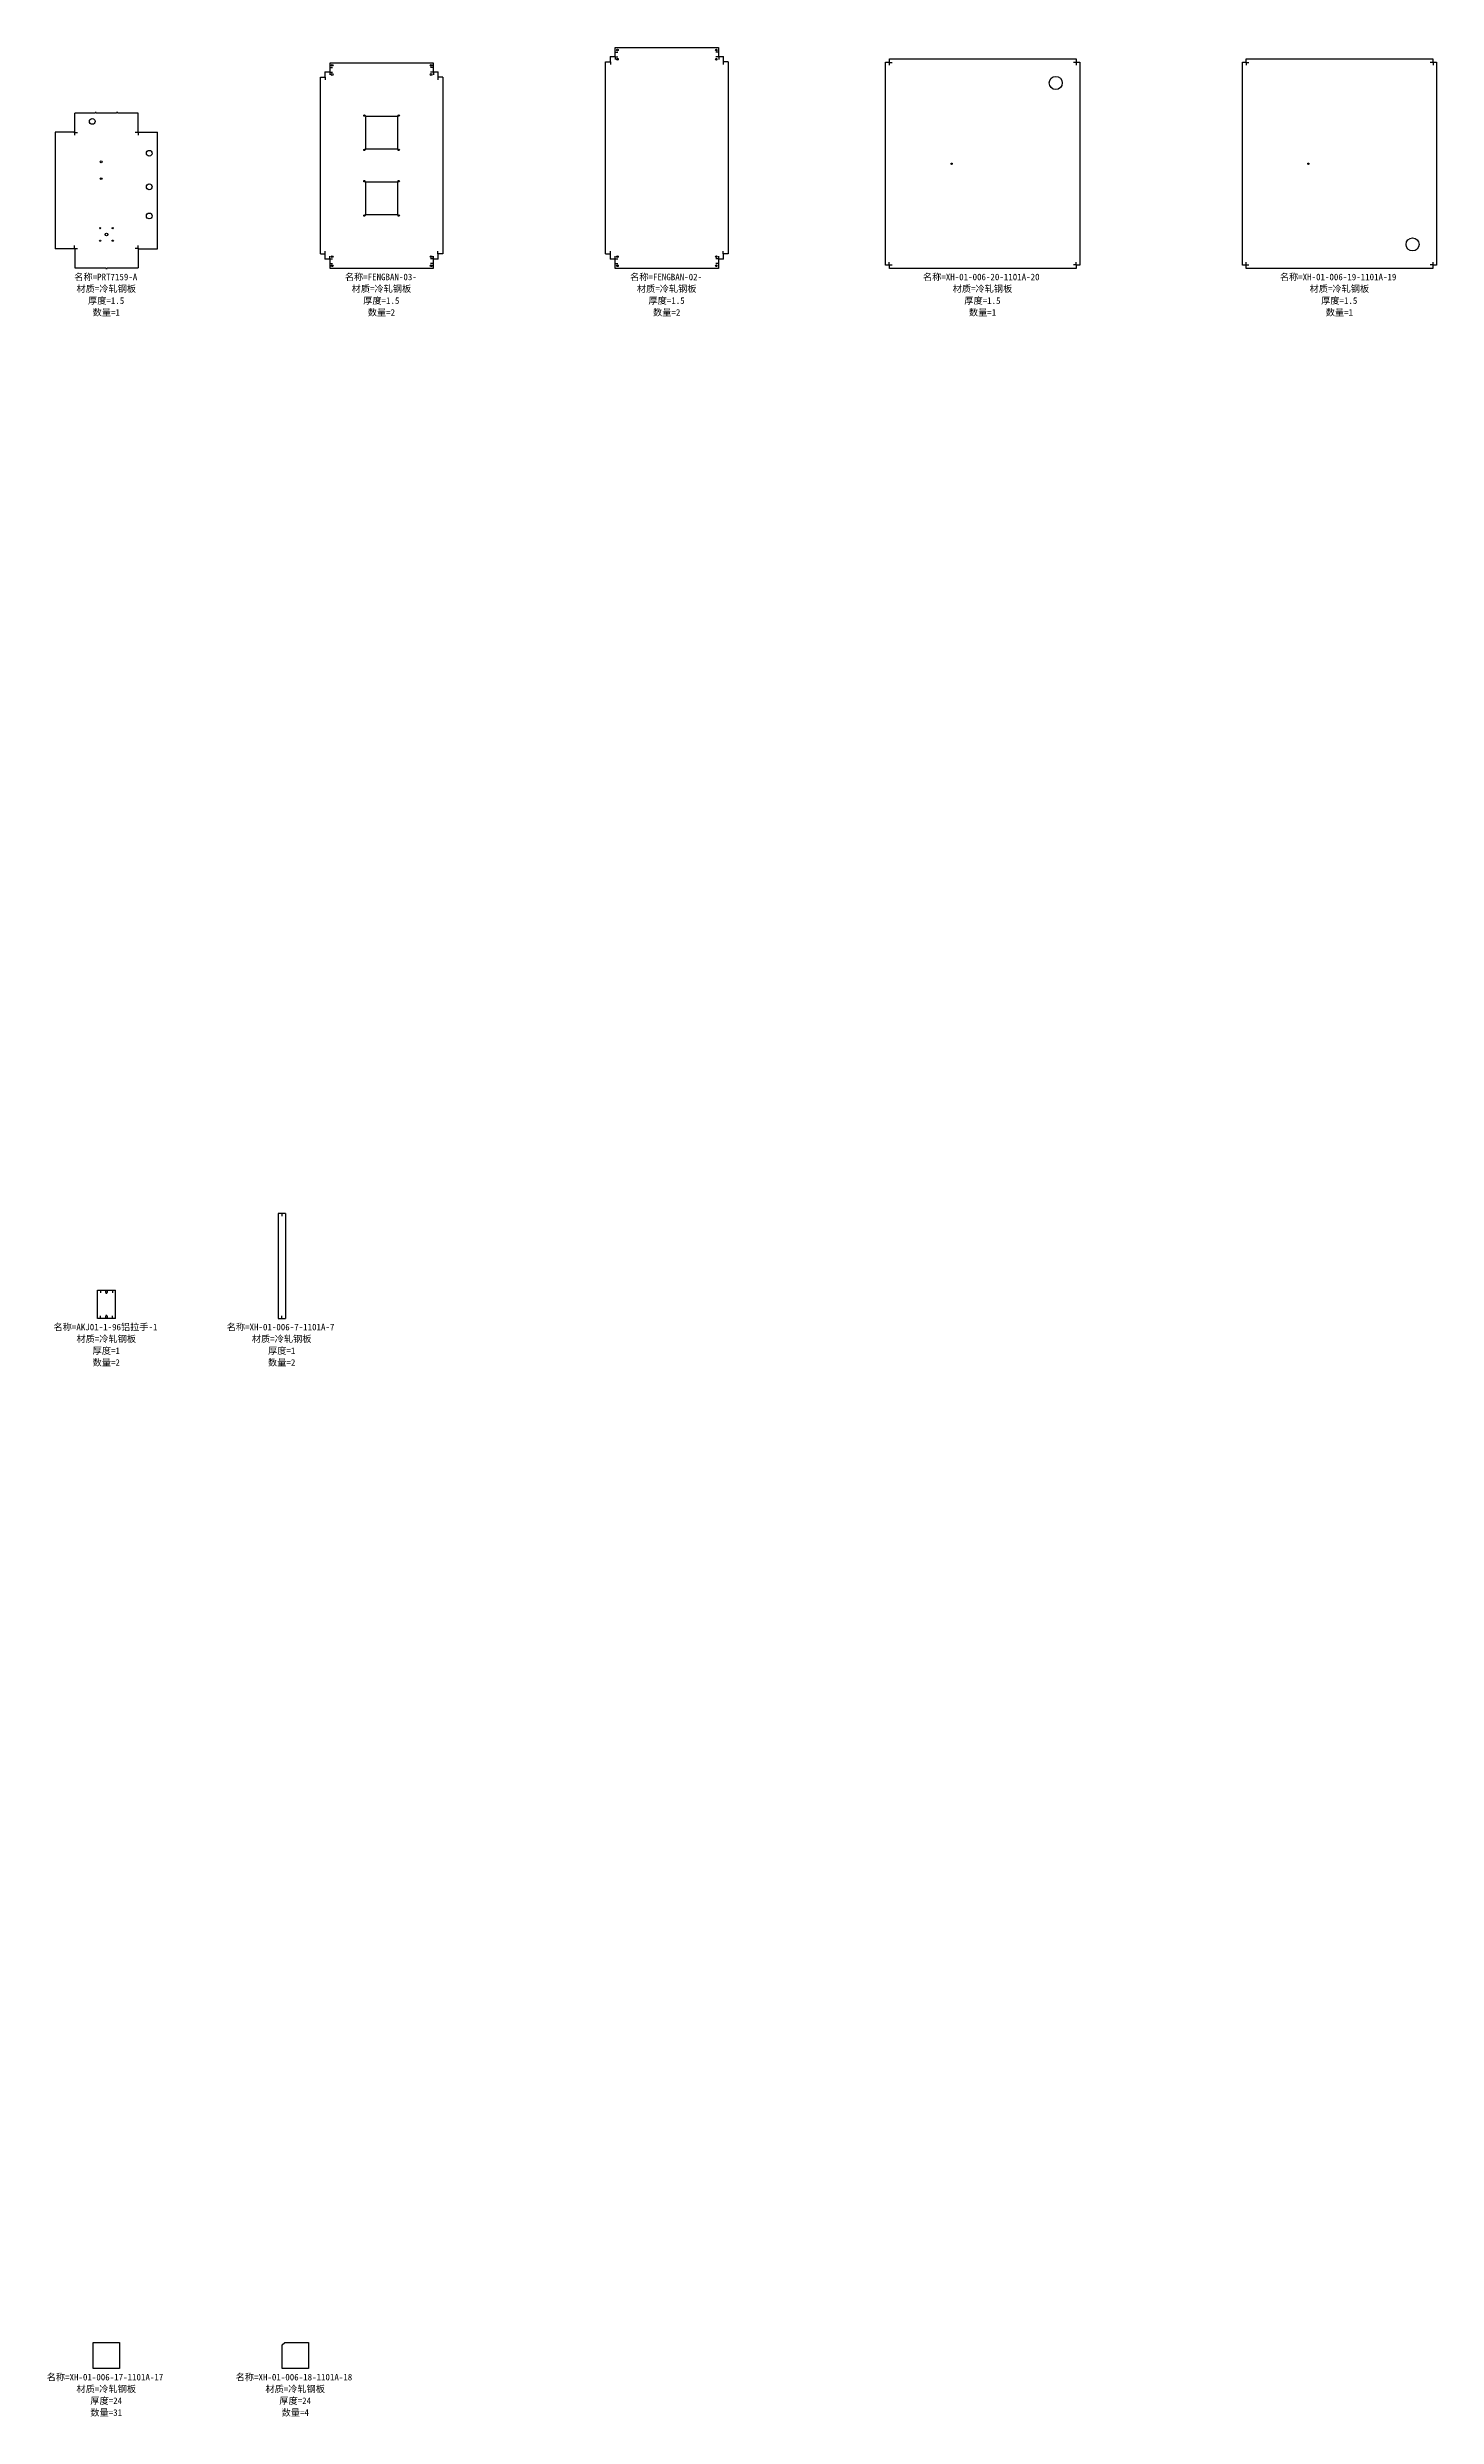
# Model space of a CAD drawing. Header units: millimetres. Extents: x -235 to 9947, y -22183 to 842.
# Drawn here: x -225 to 5068, y -8183 to 842 of the extents above; entities that cross this region are included whole.
import ezdxf

# ---------------------------------------------------------------- set-up
doc = ezdxf.new("R2010")
doc.units = ezdxf.units.MM
doc.layers.add('上折弯标线', color=6, linetype='Continuous')
doc.layers.add('零件信息', color=131, linetype='Continuous')
doc.styles.add('SLDTEXTSTYLE1', font='', dxfattribs={"bigfont": 'bigfont'})
doc.styles.get('SLDTEXTSTYLE1').set_extended_font_data('宋体')

msp = doc.modelspace()

# ---------------------------------------------------------------- linework, layer by layer
at = {"color": 7, "linetype": 'Continuous', "lineweight": 25}
for p, q in [((1938.8, 805.3), (1938.8, 842)), ((1938.8, 842), (2332.2, 842)), ((2332.2, 842), (2332.2, 805.3)), ((815, 55.3), (815, 728.4)), ((815, 728.4), (834.3, 728.4)), ((832.5, 748.7), (832.5, 728.6)), ((832.5, 748.7), (850.9, 748.7)), ((834.3, 728.6), (832.5, 728.6)), ((834.3, 728.4), (834.3, 728.6)), ((850.9, 748.7), (850.9, 747.1)), ((850.9, 747.1), (851.6, 747.1)), ((851.6, 748.7), (851.6, 747.1)), ((851.6, 748.7), (851.7, 748.7)), ((851.7, 748.7), (851.7, 747)), ((851.7, 747), (851.8, 747)), ((851.8, 747), (851.8, 783.7)), ((851.8, 783.7), (1245.2, 783.7)), ((1245.2, 783.7), (1245.2, 747)), ((1245.2, 747), (1245.4, 747)), ((1245.4, 747), (1245.4, 748.7)), ((1245.4, 748.7), (1245.4, 748.7)), ((1245.4, 747.1), (1245.4, 748.7)), ((1245.4, 747.1), (1246.1, 747.1)), ((1246.1, 748.7), (1246.1, 747.1)), ((1246.1, 748.7), (1264.5, 748.7)), ((1264.5, 728.6), (1262.8, 728.6)), ((1262.8, 728.6), (1262.8, 728.4)), ((1282, 728.4), (1262.8, 728.4)), ((1264.5, 728.6), (1264.5, 748.7)), ((1282, 728.4), (1282, 55.3)), ((1902, 786.7), (1921.3, 786.7)), ((1902, 55.3), (1902, 786.7)), ((1919.5, 807), (1919.5, 786.9)), ((1919.5, 807), (1937.9, 807)), ((1921.3, 786.9), (1919.5, 786.9)), ((1921.3, 786.7), (1921.3, 786.9)), ((1937.9, 807), (1937.9, 805.4)), ((1937.9, 805.4), (1938.6, 805.4)), ((1938.6, 807), (1938.6, 805.4)), ((1938.6, 807), (1938.7, 807)), ((1938.7, 807), (1938.7, 805.3)), ((1938.7, 805.3), (1938.8, 805.3)), ((2332.2, 805.3), (2332.4, 805.3)), ((2332.4, 805.3), (2332.4, 807)), ((2332.4, 807), (2332.4, 807)), ((2332.4, 805.4), (2332.4, 807)), ((2332.4, 805.4), (2333.1, 805.4)), ((2333.1, 807), (2333.1, 805.4)), ((2333.1, 807), (2351.5, 807)), ((2351.5, 786.9), (2349.8, 786.9)), ((2349.8, 786.9), (2349.8, 786.7)), ((2369, 786.7), (2349.8, 786.7)), ((2351.5, 786.9), (2351.5, 807)), ((2369, 786.7), (2369, 55.3)), ((2969, 12.5), (2969, 785.5)), ((2969, 785.5), (2982.4, 785.5)), ((2982.4, 785.5), (2982.4, 783.9)), ((2982.4, 783.9), (2983.1, 783.9)), ((2983.1, 785.5), (2983.1, 783.9)), ((2983.1, 785.5), (2983.2, 785.5)), ((2983.2, 785.5), (2983.2, 783.8)), ((2983.2, 783.8), (2983.3, 783.8)), ((2983.3, 783.8), (2983.3, 798)), ((2983.3, 798), (3694.4, 798)), ((3694.4, 798), (3694.4, 783.8)), ((3694.4, 783.8), (3694.6, 783.8)), ((3694.6, 783.8), (3694.6, 785.5)), ((3694.6, 785.5), (3694.6, 785.5)), ((3694.6, 783.9), (3694.6, 785.5)), ((3694.6, 783.9), (3695.3, 783.9)), ((3695.3, 785.5), (3695.3, 783.9)), ((3695.3, 785.5), (3708.7, 785.5)), ((3708.7, 785.5), (3708.7, 12.5)), ((4328.7, 12.5), (4328.7, 785.5)), ((4328.7, 785.5), (4342.1, 785.5)), ((4342.1, 785.5), (4342.1, 783.9)), ((4342.1, 783.9), (4342.8, 783.9)), ((4342.8, 785.5), (4342.8, 783.9)), ((4342.8, 785.5), (4342.9, 785.5)), ((4342.9, 785.5), (4342.9, 783.8)), ((4342.9, 783.8), (4343, 783.8)), ((4343, 783.8), (4343, 798)), ((4343, 798), (5054.1, 798)), ((5054.1, 798), (5054.1, 783.8)), ((5054.1, 783.8), (5054.3, 783.8)), ((5054.3, 783.8), (5054.3, 785.5)), ((5054.3, 785.5), (5054.3, 785.5)), ((5054.3, 783.9), (5054.3, 785.5)), ((5054.3, 783.9), (5055, 783.9)), ((5055, 785.5), (5055, 783.9)), ((5055, 785.5), (5068.4, 785.5)), ((5068.4, 785.5), (5068.4, 12.5)), ((-120.9, 519.5), (-120.9, 592)), ((-43.6, 592), (-120.9, 592)), ((-43.6, 594), (-43.6, 592)), ((-38.6, 594), (-43.6, 594)), ((-38.6, 592), (-38.6, 594)), ((38.6, 592), (-38.6, 592)), ((38.6, 594), (38.6, 592)), ((43.6, 594), (38.6, 594)), ((43.6, 592), (43.6, 594)), ((120.9, 592), (43.6, 592)), ((120.9, 519.5), (120.9, 592)), ((1109.8, 578.1), (987.3, 578.1)), ((987.3, 578.1), (987.3, 455.6)), ((1109.8, 455.6), (1109.8, 578.1)), ((-195, 519.5), (-195, 74.5)), ((-122.5, 519.5), (-195, 519.5)), ((-122.5, 519.5), (-122.5, 517)), ((-122.5, 517), (-120, 517)), ((-120, 519.5), (-120.9, 519.5)), ((-120, 517), (-120, 519.5)), ((120.9, 519.5), (120, 519.5)), ((120, 519.5), (120, 517)), ((120, 517), (122.5, 517)), ((122.5, 517), (122.5, 519.5)), ((122.5, 519.5), (195, 519.5)), ((195, 74.5), (195, 519.5)), ((987.3, 455.6), (1109.8, 455.6)), ((1109.8, 328.1), (987.3, 328.1)), ((987.3, 328.1), (987.3, 205.6)), ((1109.8, 205.6), (1109.8, 328.1)), ((987.3, 205.6), (1109.8, 205.6)), ((-122.5, 74.5), (-195, 74.5)), ((-120, 77), (-122.5, 77)), ((-122.5, 77), (-122.5, 74.5)), ((-120.9, 74.5), (-120.9, 2)), ((-120.9, 74.5), (-120, 74.5)), ((-120.9, 2), (-2.5, 2)), ((-120, 74.5), (-120, 77)), ((-2.5, 2), (-2.5, 0)), ((-2.5, 0), (2.5, 0)), ((2.5, 2), (120.9, 2)), ((2.5, 0), (2.5, 2)), ((122.5, 77), (120, 77)), ((120, 77), (120, 74.5)), ((120, 74.5), (120.9, 74.5)), ((120.9, 74.5), (120.9, 2)), ((122.5, 74.5), (122.5, 77)), ((122.5, 74.5), (195, 74.5)), ((815, 55.3), (834.3, 55.3)), ((832.5, 55.2), (832.5, 35)), ((832.5, 55.2), (834.3, 55.2)), ((850.9, 35), (832.5, 35)), ((834.3, 55.2), (834.3, 55.3)), ((851.6, 36.6), (850.9, 36.6)), ((850.9, 35), (850.9, 36.6)), ((851.6, 36.6), (851.6, 35)), ((851.6, 35), (851.7, 35)), ((851.8, 36.8), (851.7, 36.8)), ((851.7, 36.8), (851.7, 35)), ((851.8, 0), (851.8, 36.8)), ((1245.2, 0), (851.8, 0)), ((1245.4, 36.8), (1245.2, 36.8)), ((1245.2, 36.8), (1245.2, 0)), ((1245.4, 35), (1245.4, 36.8)), ((1246.1, 36.6), (1245.4, 36.6)), ((1245.4, 35), (1245.4, 36.6)), ((1245.4, 35), (1245.4, 35)), ((1246.1, 35), (1246.1, 36.6)), ((1264.5, 35), (1246.1, 35)), ((1282, 55.3), (1262.8, 55.3)), ((1262.8, 55.3), (1262.8, 55.2)), ((1262.8, 55.2), (1264.5, 55.2)), ((1264.5, 35), (1264.5, 55.2)), ((1902, 55.3), (1921.3, 55.3)), ((1919.5, 55.2), (1919.5, 35)), ((1919.5, 55.2), (1921.3, 55.2)), ((1937.9, 35), (1919.5, 35)), ((1921.3, 55.2), (1921.3, 55.3)), ((1938.6, 36.6), (1937.9, 36.6)), ((1937.9, 35), (1937.9, 36.6)), ((1938.6, 36.6), (1938.6, 35)), ((1938.6, 35), (1938.7, 35)), ((1938.8, 36.8), (1938.7, 36.8)), ((1938.7, 36.8), (1938.7, 35)), ((1938.8, 0), (1938.8, 36.8)), ((2332.2, 0), (1938.8, 0)), ((2332.4, 36.8), (2332.2, 36.8)), ((2332.2, 36.8), (2332.2, 0)), ((2332.4, 35), (2332.4, 36.8)), ((2333.1, 36.6), (2332.4, 36.6)), ((2332.4, 35), (2332.4, 36.6)), ((2332.4, 35), (2332.4, 35)), ((2333.1, 35), (2333.1, 36.6)), ((2351.5, 35), (2333.1, 35)), ((2369, 55.3), (2349.8, 55.3)), ((2349.8, 55.3), (2349.8, 55.2)), ((2349.8, 55.2), (2351.5, 55.2)), ((2351.5, 35), (2351.5, 55.2)), ((2982.4, 12.5), (2969, 12.5)), ((2983.1, 14.1), (2982.4, 14.1)), ((2982.4, 12.5), (2982.4, 14.1)), ((2983.1, 14.1), (2983.1, 12.5)), ((2983.1, 12.5), (2983.2, 12.5)), ((2983.3, 14.3), (2983.2, 14.3)), ((2983.2, 14.3), (2983.2, 12.5)), ((2983.3, 0), (2983.3, 14.3)), ((3694.4, 0), (2983.3, 0)), ((3694.6, 14.3), (3694.4, 14.3)), ((3694.4, 14.3), (3694.4, 0)), ((3694.6, 12.5), (3694.6, 14.3)), ((3695.3, 14.1), (3694.6, 14.1)), ((3694.6, 12.5), (3694.6, 14.1)), ((3694.6, 12.5), (3694.6, 12.5)), ((3695.3, 12.5), (3695.3, 14.1)), ((3708.7, 12.5), (3695.3, 12.5)), ((4342.1, 12.5), (4328.7, 12.5)), ((4342.8, 14.1), (4342.1, 14.1)), ((4342.1, 12.5), (4342.1, 14.1)), ((4342.8, 14.1), (4342.8, 12.5)), ((4342.8, 12.5), (4342.9, 12.5)), ((4343, 14.3), (4342.9, 14.3)), ((4342.9, 14.3), (4342.9, 12.5)), ((4343, 0), (4343, 14.3)), ((5054.1, 0), (4343, 0)), ((5054.3, 14.3), (5054.1, 14.3)), ((5054.1, 14.3), (5054.1, 0)), ((5054.3, 12.5), (5054.3, 14.3)), ((5055, 14.1), (5054.3, 14.1)), ((5054.3, 12.5), (5054.3, 14.1)), ((5054.3, 12.5), (5054.3, 12.5)), ((5055, 12.5), (5055, 14.1)), ((5068.4, 12.5), (5055, 12.5)), ((654.3, -3600), (654.3, -4000)), ((682.6, -3600), (654.3, -3600)), ((682.6, -3600), (682.6, -4000)), ((-34.3, -4000), (-34.3, -3892)), ((-34.3, -3892), (34.3, -3892)), ((-2.4, -3901.4), (-2.4, -3895.6)), ((2.5, -3895.6), (2.5, -3901.4)), ((34.3, -4000), (34.3, -3892)), ((34.3, -4000), (-34.3, -4000)), ((-2.4, -3996.4), (-2.4, -3990.6)), ((2.5, -3990.6), (2.5, -3996.4)), ((654.3, -4000), (682.6, -4000)), ((-50, -7900), (50, -7900)), ((-50, -8000), (-50, -7900)), ((50, -7900), (50, -8000)), ((670, -7910), (680, -7900)), ((670, -8000), (670, -7910)), ((680, -7900), (770, -7900)), ((770, -7900), (770, -8000)), ((50, -8000), (-50, -8000)), ((770, -8000), (670, -8000))]:
    msp.add_line(p, q, dxfattribs=at)
for centre, radius in [((1947, 832), 3.25), ((2324, 832), 3.25), ((860, 773.7), 3.25), ((860, 738.7), 3.25), ((1237, 773.7), 3.25), ((1237, 738.7), 3.25), ((1947, 797), 3.25), ((2324, 797), 3.25), ((3617.2, 706.5), 25), ((-54, 560), 11), ((983, 582.4), 2.75), ((1114, 582.4), 2.75), ((983, 451.4), 2.75), ((1114, 451.4), 2.75), ((-20, 406), 3.4), ((163, 438.8), 11), ((3220.2, 399), 2.6), ((4579.9, 399), 2.6), ((-20, 342), 3.4), ((163, 310.8), 11), ((983, 332.4), 2.75), ((1114, 332.4), 2.75), ((163, 199.8), 11), ((983, 201.4), 2.75), ((1114, 201.4), 2.75), ((-24, 153.5), 2.25), ((-24, 105.5), 2.25), ((0, 129.5), 5.25), ((24, 153.5), 2.25), ((24, 105.5), 2.25), ((4976.9, 91.5), 25), ((860, 45), 3.25), ((860, 10), 3.25), ((1237, 45), 3.25), ((1237, 10), 3.25), ((1947, 45), 3.25), ((1947, 10), 3.25), ((2324, 45), 3.25), ((2324, 10), 3.25)]:
    msp.add_circle(centre, radius, dxfattribs=at)
for centre, start, end in [((0, -3895.6), 0, 180), ((0, -3901.4), 180, 0), ((0, -3990.6), 0, 180), ((0, -3996.4), 180, 0)]:
    msp.add_arc(centre, 2.45, start, end, dxfattribs=at)
at = {"layer": '上折弯标线'}
for p, q in [((1938.8, 823.3), (1948.8, 823.3)), ((2332.2, 823.3), (2322.2, 823.3)), ((833.8, 728.4), (833.8, 718.4)), ((851.3, 747.1), (851.3, 737.1)), ((851.8, 765), (861.8, 765)), ((851.8, 747.5), (861.8, 747.5)), ((1245.2, 765), (1235.2, 765)), ((1245.2, 747.5), (1235.2, 747.5)), ((1245.8, 747.1), (1245.8, 737.1)), ((1263.3, 728.4), (1263.3, 718.4)), ((1920.8, 786.7), (1920.8, 776.7)), ((1938.3, 805.4), (1938.3, 795.4)), ((1938.8, 805.8), (1948.8, 805.8)), ((2332.2, 805.8), (2322.2, 805.8)), ((2332.8, 805.4), (2332.8, 795.4)), ((2350.3, 786.7), (2350.3, 776.7)), ((2982.8, 783.9), (2982.8, 773.9)), ((2983.3, 784.3), (2993.3, 784.3)), ((3694.4, 784.3), (3684.4, 784.3)), ((3695, 783.9), (3695, 773.9)), ((4342.5, 783.9), (4342.5, 773.9)), ((4343, 784.3), (4353, 784.3)), ((5054.1, 784.3), (5044.1, 784.3)), ((5054.7, 783.9), (5054.7, 773.9)), ((-121.2, 517), (-121.2, 507)), ((-120, 518.3), (-110, 518.3)), ((120, 518.3), (110, 518.3)), ((121.2, 517), (121.2, 507)), ((-121.2, 77), (-121.2, 87)), ((-120, 75.8), (-110, 75.8)), ((120, 75.8), (110, 75.8)), ((121.2, 77), (121.2, 87)), ((833.8, 55.3), (833.8, 65.3)), ((851.3, 36.6), (851.3, 46.6)), ((851.8, 36.3), (861.8, 36.3)), ((851.8, 18.8), (861.8, 18.8)), ((1245.2, 36.3), (1235.2, 36.3)), ((1245.2, 18.8), (1235.2, 18.8)), ((1245.8, 36.6), (1245.8, 46.6)), ((1263.3, 55.3), (1263.3, 65.3)), ((1920.8, 55.3), (1920.8, 65.3)), ((1938.3, 36.6), (1938.3, 46.6)), ((1938.8, 36.3), (1948.8, 36.3)), ((1938.8, 18.8), (1948.8, 18.8)), ((2332.2, 36.3), (2322.2, 36.3)), ((2332.2, 18.8), (2322.2, 18.8)), ((2332.8, 36.6), (2332.8, 46.6)), ((2350.3, 55.3), (2350.3, 65.3)), ((2982.8, 14.1), (2982.8, 24.1)), ((2983.3, 13.8), (2993.3, 13.8)), ((3694.4, 13.8), (3684.4, 13.8)), ((3695, 14.1), (3695, 24.1)), ((4342.5, 14.1), (4342.5, 24.1)), ((4343, 13.8), (4353, 13.8)), ((5054.1, 13.8), (5044.1, 13.8)), ((5054.7, 14.1), (5054.7, 24.1)), ((668.5, -3600), (668.5, -3610)), ((-23.1, -3892), (-23.1, -3902)), ((23.1, -3892), (23.1, -3902)), ((-23.1, -4000), (-23.1, -3990)), ((23.1, -4000), (23.1, -3990)), ((668.5, -4000), (668.5, -3990))]:
    msp.add_line(p, q, dxfattribs=at)

# ---------------------------------------------------------------- texts
at = {"layer": '零件信息', "char_height": 25, "attachment_point": 2, "style": 'SLDTEXTSTYLE1'}
for s, insert in [('名称=PRT7159-A', (-2.6, -20)), ('材质=冷轧钢板', (-0.8, -65)), ('名称=FENGBAN-03-', (1045.4, -20)), ('材质=冷轧钢板', (1047.7, -65)), ('名称=FENGBAN-02-', (2132.4, -20)), ('材质=冷轧钢板', (2134.7, -65)), ('名称=XH-01-006-20-1101A-20', (3333.3, -20)), ('材质=冷轧钢板', (3338, -65)), ('名称=XH-01-006-19-1101A-19', (4693, -20)), ('材质=冷轧钢板', (4697.8, -65)), ('厚度=1.5', (-1.2, -110)), ('数量=1', (-0.7, -155)), ('厚度=1.5', (1047.3, -110)), ('数量=2', (1047.8, -155)), ('厚度=1.5', (2134.3, -110)), ('数量=2', (2134.8, -155)), ('厚度=1.5', (3337.7, -110)), ('数量=1', (3338.2, -155)), ('厚度=1.5', (4697.4, -110)), ('数量=1', (4697.9, -155)), ('名称=AKJ01-1-96铝拉手-1', (-3.6, -4020)), ('名称=XH-01-006-7-1101A-7', (663.4, -4020)), ('材质=冷轧钢板', (-0.8, -4065)), ('厚度=1', (-0.7, -4110)), ('数量=2', (-0.7, -4155)), ('材质=冷轧钢板', (667.6, -4065)), ('厚度=1', (667.8, -4110)), ('数量=2', (667.8, -4155)), ('名称=XH-01-006-17-1101A-17', (-5.5, -8020)), ('名称=XH-01-006-18-1101A-18', (714.5, -8020)), ('材质=冷轧钢板', (-0.8, -8065)), ('厚度=24', (-0.9, -8110)), ('材质=冷轧钢板', (719.2, -8065)), ('厚度=24', (719.1, -8110)), ('数量=31', (-0.9, -8155)), ('数量=4', (719.3, -8155))]:
    msp.add_mtext(s, dxfattribs=dict(at, insert=insert))

doc.saveas('drawing.dxf')
